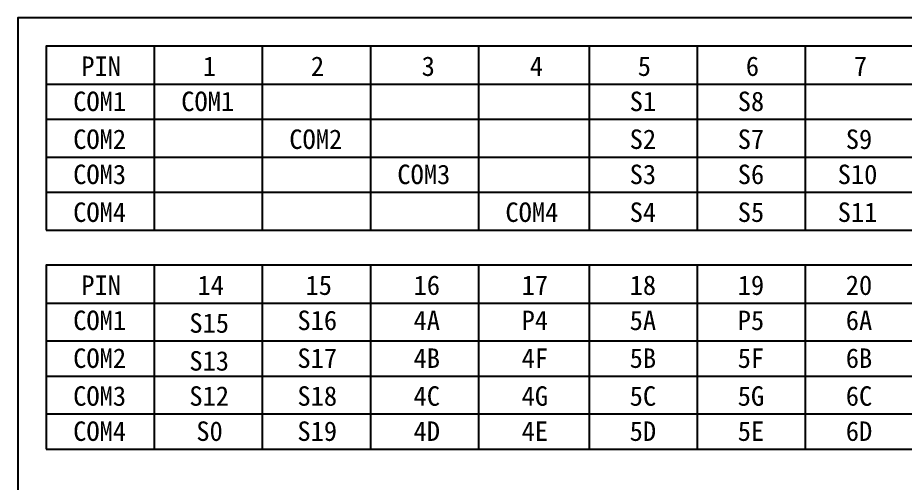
# Model space of a CAD drawing. Header units: millimetres. Extents: x 38 to 574, y 164 to 344.
# Drawn here: x 218.4 to 314.4, y 235.1 to 285.5 of the extents above; entities that cross this region are included whole.
import ezdxf

# ---------------------------------------------------------------- set-up
doc = ezdxf.new("R2010")
doc.units = ezdxf.units.MM
doc.header["$LTSCALE"] = 3
doc.layers.get('0').update_dxf_attribs({"linetype": 'CONTINUOUS'})
doc.layers.add('DIM', color=3, linetype='CONTINUOUS')
doc.styles.add('WMF-宋体0', font='宋体.ttf')

msp = doc.modelspace()

# ---------------------------------------------------------------- linework, layer by layer
msp.add_lwpolyline([(393.386, 164.304), (393.386, 285.462), (218.379, 285.462), (218.379, 164.304)], close=True)
at = {"layer": 'DIM'}
for points in [[(385.485, 282.385), (221.456, 282.385), (221.456, 262.503)], [(233.151, 282.385), (233.151, 262.503)], [(244.847, 282.385), (244.847, 262.503)], [(256.542, 282.385), (256.542, 262.503)], [(268.238, 282.385), (268.238, 262.503)], [(280.226, 282.385), (280.226, 262.503)], [(291.921, 282.385), (291.921, 262.503)], [(303.617, 282.385), (303.617, 262.503)], [(221.456, 278.292), (385.485, 278.292)], [(221.456, 274.491), (385.485, 274.491)], [(221.456, 270.397), (385.485, 270.397)], [(221.456, 266.596), (385.485, 266.596)], [(221.456, 262.503), (385.485, 262.503)], [(373.79, 258.702), (221.456, 258.702), (221.456, 238.819)], [(233.151, 258.702), (233.151, 238.819)], [(244.847, 258.702), (244.847, 238.819)], [(256.542, 258.702), (256.542, 238.819)], [(268.238, 258.702), (268.238, 238.819)], [(280.226, 258.702), (280.226, 238.819)], [(291.921, 258.702), (291.921, 238.819)], [(303.617, 258.702), (303.617, 238.819)], [(221.456, 254.608), (373.79, 254.608)], [(221.456, 250.515), (373.79, 250.515)], [(221.456, 246.714), (373.79, 246.714)], [(221.456, 242.62), (373.79, 242.62)], [(221.456, 238.819), (373.79, 238.819)]]:
    msp.add_lwpolyline(points, dxfattribs=at)

# ---------------------------------------------------------------- texts
at = {"layer": 'DIM', "color": 1, "style": 'WMF-宋体0'}
for p in [(225.257, 279.169), (225.257, 255.486)]:
    msp.add_text('PIN', height=2.1052, dxfattribs=at).set_placement(p)
at = {"layer": 'DIM', "style": 'WMF-宋体0'}
for s, height, p in [('1', 2.105, (238.414, 279.169)), ('2', 2.105, (250.11, 279.169)), ('3', 2.105, (262.097, 279.169)), ('4', 2.105, (273.793, 279.169)), ('5', 2.105, (285.489, 279.169)), ('6', 2.105, (297.184, 279.169)), ('7', 2.105, (308.88, 279.169)), ('S1', 2.1052, (284.611, 275.368)), ('S8', 2.1052, (296.307, 275.368)), ('S2', 2.1052, (284.611, 271.274)), ('S7', 2.1052, (296.307, 271.274)), ('S9', 2.1052, (308.002, 271.274)), ('S3', 2.1052, (284.611, 267.473)), ('S6', 2.1052, (296.307, 267.473)), ('S10', 2.1052, (307.125, 267.473)), ('S4', 2.1052, (284.611, 263.38)), ('S5', 2.1052, (296.307, 263.38)), ('S11', 2.1052, (307.125, 263.38)), ('14', 2.1052, (237.829, 255.486)), ('15', 2.1052, (249.525, 255.486)), ('16', 2.1052, (261.22, 255.486)), ('17', 2.1052, (272.916, 255.486)), ('18', 2.1052, (284.611, 255.486)), ('19', 2.1052, (296.307, 255.486)), ('20', 2.1052, (308.002, 255.486)), ('S16', 2.1052, (248.648, 251.684)), ('4A', 2.1052, (261.22, 251.684)), ('P4', 2.1052, (272.916, 251.684)), ('5A', 2.1052, (284.611, 251.684)), ('P5', 2.1052, (296.307, 251.684)), ('6A', 2.1052, (308.002, 251.684)), ('S15', 2.1052, (236.952, 251.392)), ('S13', 2.1052, (236.952, 247.299)), ('S17', 2.1052, (248.648, 247.591)), ('4B', 2.1052, (261.22, 247.591)), ('4F', 2.1052, (272.916, 247.591)), ('5B', 2.1052, (284.611, 247.591)), ('5F', 2.1052, (296.307, 247.591)), ('6B', 2.1052, (308.002, 247.591)), ('S12', 2.1052, (236.952, 243.498)), ('S18', 2.1052, (248.648, 243.498)), ('4C', 2.1052, (261.22, 243.498)), ('4G', 2.1052, (272.916, 243.498)), ('5C', 2.1052, (284.611, 243.498)), ('5G', 2.1052, (296.307, 243.498)), ('6C', 2.1052, (308.002, 243.498)), ('S0', 2.1052, (237.707, 239.697)), ('S19', 2.1052, (248.648, 239.697)), ('4D', 2.1052, (261.22, 239.697)), ('4E', 2.1052, (272.916, 239.697)), ('5D', 2.1052, (284.611, 239.697)), ('5E', 2.1052, (296.307, 239.697)), ('6D', 2.1052, (308.002, 239.697))]:
    msp.add_text(s, height=height, dxfattribs=at).set_placement(p)
at = {"layer": 'DIM', "color": 6, "style": 'WMF-宋体0'}
for p in [(224.379, 275.368), (236.075, 275.368), (224.379, 251.684)]:
    msp.add_text('COM1', height=2.1052, dxfattribs=at).set_placement(p)
at = {"layer": 'DIM', "color": 5, "style": 'WMF-宋体0'}
for p in [(224.379, 271.274), (247.77, 271.274), (224.379, 247.591)]:
    msp.add_text('COM2', height=2.1052, dxfattribs=at).set_placement(p)
at = {"layer": 'DIM', "color": 4, "style": 'WMF-宋体0'}
for p in [(224.379, 267.473), (259.466, 267.473), (224.379, 243.498)]:
    msp.add_text('COM3', height=2.1052, dxfattribs=at).set_placement(p)
at = {"layer": 'DIM', "color": 2, "style": 'WMF-宋体0'}
for p in [(224.379, 263.38), (271.161, 263.38), (224.379, 239.697)]:
    msp.add_text('COM4', height=2.1052, dxfattribs=at).set_placement(p)

doc.saveas('drawing.dxf')
